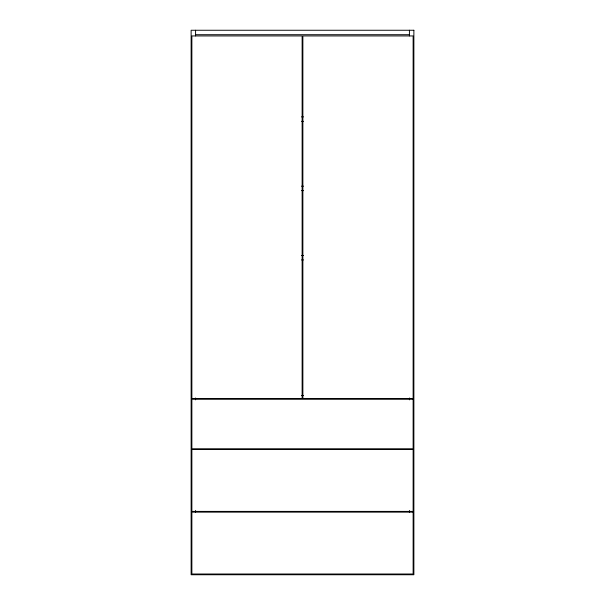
<?xml version="1.0" encoding="UTF-8"?>
<svg xmlns="http://www.w3.org/2000/svg" width="605" height="605" viewBox="0 0 605 605"><rect width="100%" height="100%" fill="white"/><g stroke="black" fill="none" stroke-linecap="round" stroke-linejoin="round"><path stroke-width="0.91" d="M195.581 34.704L409.419 34.704M301.555 116.878L303.445 116.878M301.555 121.333L303.445 121.333M301.555 186.174L303.445 186.174M301.555 190.628L303.445 190.628M301.555 255.476L303.445 255.476M301.555 259.931L303.445 259.931M301.555 395.557L303.445 395.557M409.419 30.25L409.419 35.922M409.419 397.977L409.419 399.867M409.419 510.469L409.419 512.359M302.871 398.529L302.871 35.945L413.132 35.945L413.132 398.529L191.868 398.529L191.868 35.945L302.129 35.945L302.129 398.529M195.581 30.25L195.581 35.922M195.581 397.977L195.581 399.867M195.581 510.469L195.581 512.359M413.873 30.25L191.127 30.25L191.127 574.75L413.873 574.75L413.873 30.25M413.132 399.27L191.868 399.27L191.868 448.774L413.132 448.774L413.132 399.27M413.132 449.515L191.868 449.515L191.868 511.391L413.132 511.391L413.132 449.515M413.132 512.133L191.868 512.133L191.868 574.009L413.132 574.009L413.132 512.133"/></g></svg>
